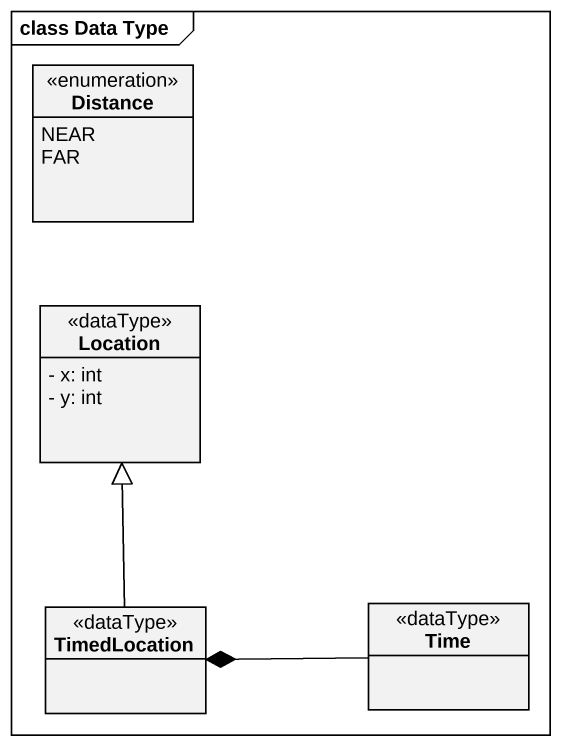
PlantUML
@startuml
mainframe class Data Type
hide circle
hide empty members
skinparam classAttributeIconSize 0
enum Distance {
  NEAR
  FAR
}
class Location <<dataType>> {
  - x: int
  - y: int
}
class TimedLocation <<dataType>>
class Time <<dataType>>
TimedLocation -up-|> Location
Time -left-* TimedLocation
@enduml
